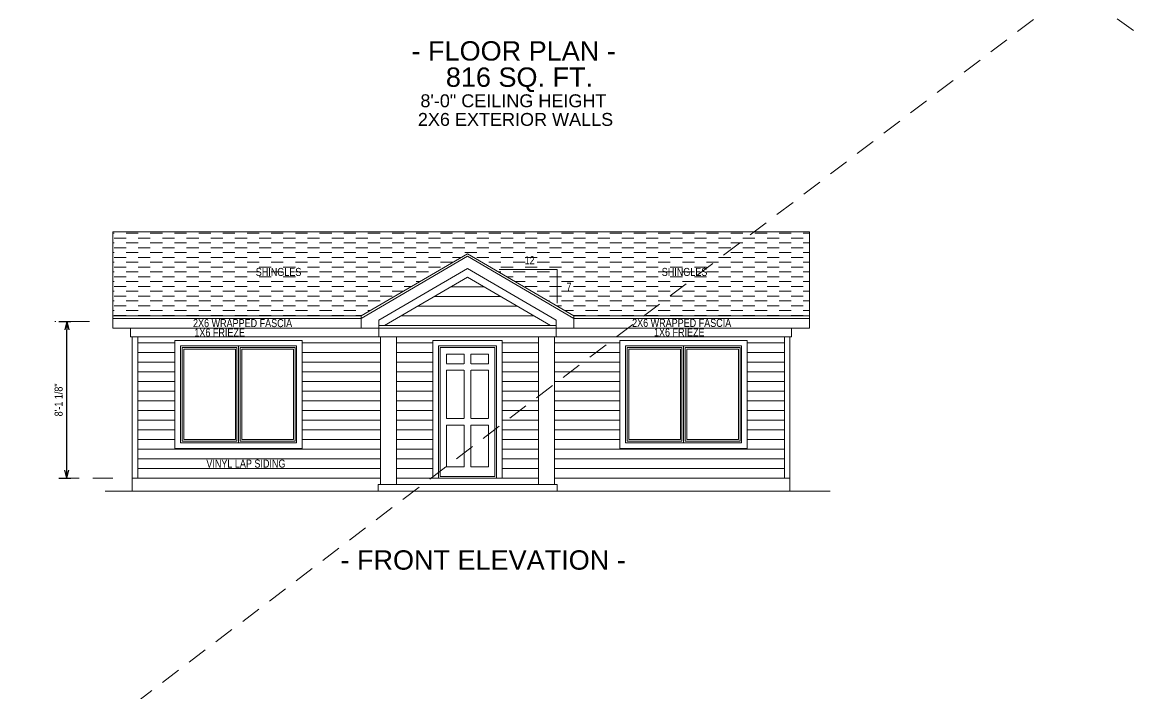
# Model space of a CAD drawing. Header units: inches. Extents: x -4443104 to -4439086, y 793046 to 798506.
# Drawn here: x -4440976 to -4440285, y 797242 to 797658 of the extents above; entities that cross this region are included whole.
import ezdxf

# ---------------------------------------------------------------- set-up
doc = ezdxf.new("R2010")
doc.units = ezdxf.units.IN
doc.header["$MEASUREMENT"] = 0
doc.linetypes.add('DGN Style 2', pattern=[20.825219, 12.495132, -8.330088])
doc.layers.get('Defpoints').update_dxf_attribs({"lineweight": 0})
doc.layers.add('(4)FND_DIM', color=4, linetype='Continuous', lineweight=0)
doc.layers.add('Level 3', color=7, linetype='Continuous', lineweight=0)
doc.styles.add('Style-Arial', font='arial.ttf')
doc.styles.add('Style-STANDARD', font='STANDARD.shx')
doc.dimstyles.get("Standard").update_dxf_attribs({"dimtxt": 5, "dimasz": 4, "dimexe": 4, "dimexo": 4, "dimgap": 2.5, "dimtad": 1, "dimdec": 4, "dimzin": 11, "dimdsep": 46, "dimlunit": 4, "dimtxsty": 'Style-STANDARD', "dimblk": 'tick_1.0', "dimcen": 0.09, "dimazin": 3, "dimtfac": 1, "dimtdec": 4, "dimtofl": 0, "dimtmove": 1, "dimatfit": 1, "dimldrblk": 'tick_1.0', "dimfxl": 1, "dimfrac": 2, "dimtolj": 1, "dimtzin": 11, "dimarcsym": 0})

# ---------------------------------------------------------------- blocks, each defined once
blk = doc.blocks.new('TerminatorOpen_0.5-1')
at = {"color": 0, "linetype": 'ByBlock', "lineweight": -2}
for q in [(-1, 0.25), (-1, 0), (-1, -0.25)]:
    blk.add_line((0, 0), q, dxfattribs=at)
blk = doc.blocks.new('*D50')
at = {"layer": 'Defpoints', "color": 0, "linetype": 'Continuous', "lineweight": 13, "transparency": 16777216}
for p in [(-4440955.66, 797472.38), (-4440948.17, 797472.38), (-4440955.66, 797375.25)]:
    blk.add_point(p, dxfattribs=at)
at = {"layer": 'Level 3', "color": 0, "linetype": 'Continuous', "lineweight": -2, "transparency": 16777216}
for p, q in [((-4440953.16, 797472.38), (-4440945.67, 797472.38)), ((-4440948.17, 797380.25), (-4440948.17, 797467.38)), ((-4440953.16, 797375.25), (-4440945.67, 797375.25))]:
    blk.add_line(p, q, dxfattribs=at)
at = {"layer": 'Level 3', "color": 0, "linetype": 'Continuous', "lineweight": -2, "transparency": 16777216, "xscale": 5, "yscale": 5, "zscale": 5}
for p, rotation in [((-4440948.17, 797472.38), 90), ((-4440948.17, 797375.25), 270)]:
    blk.add_blockref('TerminatorOpen_0.5-1', p, dxfattribs=dict(at, rotation=rotation))
at = {"layer": 'Level 3', "color": 0, "linetype": 'Continuous', "lineweight": 0, "transparency": 16777216, "insert": (-4440953.26, 797423.82), "char_height": 5, "attachment_point": 5, "rotation": 90, "style": 'Style-Arial'}
blk.add_mtext('\\A1;\\H1x;\\W0.8;8\'-1 1/8"', dxfattribs=at)
blk = doc.blocks.new('tick_1.0')
at = {"layer": '(4)FND_DIM', "color": 4, "linetype": 'Continuous', "lineweight": 0}
blk.add_line((0.5, -0.5), (-0.5, 0.5), dxfattribs=at)
at = {"layer": 'Level 3', "color": 4, "linetype": 'Continuous', "lineweight": 0}
blk.add_line((0, 0), (-1, 0), dxfattribs=at)
blk = doc.blocks.new('30ENDR')
at = {"layer": 'Level 3', "color": 3, "linetype": 'Continuous', "lineweight": 13}
for p, q in [((0, 0), (0, -82)), ((0, 0), (36, 0)), ((36, 0), (36, -82)), ((5, -5), (16, -5)), ((5, -11), (5, -5)), ((16, -5), (16, -11.09)), ((20, -5), (31, -5)), ((20, -5), (20, -11.09)), ((31, -5), (31, -10.9)), ((5, -11), (15.78, -11)), ((31, -11), (20.25, -11)), ((5, -15), (15.78, -15)), ((5, -44.76), (5, -15)), ((16, -15), (16, -44.95)), ((20, -15), (20, -44.95)), ((31, -15), (20.25, -15)), ((31, -15), (31, -44.95)), ((5, -45), (15.78, -45)), ((31, -45), (20.25, -45)), ((5, -49), (15.98, -49)), ((5, -75), (5, -49)), ((16, -49), (16, -75)), ((20, -49), (20, -75)), ((31, -49), (20.05, -49)), ((31, -49), (31, -75)), ((16, -75), (5, -75)), ((31, -75), (20, -75)), ((0, -82), (36, -82))]:
    blk.add_line(p, q, dxfattribs=at)
at = {"layer": 'Level 3', "color": 3, "linetype": 'Continuous', "lineweight": 13, "extrusion": (0, 0, -1), "flags": 128}
blk.add_lwpolyline([(-1, -1), (-35, -1), (-35, -81), (-1, -81), (-1, -1)], close=True, dxfattribs=at)
blk = doc.blocks.new('30DR')
at = {"layer": 'Level 3', "color": 3, "linetype": 'Continuous', "lineweight": 13}
blk.add_blockref('30ENDR', (-18, 0), dxfattribs=at)
blk = doc.blocks.new('712')
at = {"layer": 'Level 3', "color": 120, "linetype": 'Continuous', "lineweight": 13, "flags": 128}
blk.add_lwpolyline([(0, 0), (36, 0), (36, -21)], dxfattribs=at)
at = {"layer": 'Level 3', "color": 120, "linetype": 'Continuous', "lineweight": 13, "style": 'Style-Arial', "width": 0.8}
for s, p in [('12', (15.73, 3.23)), ('7', (41.7, -13.29))]:
    blk.add_text(s, height=5, dxfattribs=at).set_placement(p)

msp = doc.modelspace()

# ---------------------------------------------------------------- linework, layer by layer
at = {"layer": 'Level 3', "color": 120, "linetype": 'DGN Style 2', "lineweight": 13}
for p, q in [((-4441484.0068, 798505.9651), (-4439086.4167, 796797.85)), ((-4439288.1557, 798467.1443), (-4441266.7495, 796960.8973))]:
    msp.add_line(p, q, dxfattribs=at)
at = {"layer": 'Level 3', "color": 120, "linetype": 'Continuous', "lineweight": 13}
for p, q in [((-4440919.656, 797468.3801), (-4440919.656, 797528.0436)), ((-4440487.656, 797528.0436), (-4440919.656, 797528.0436)), ((-4440487.656, 797468.3801), (-4440487.656, 797528.0436)), ((-4440765.656, 797475.8801), (-4440699.656, 797514.3702)), ((-4440633.656, 797475.8801), (-4440699.656, 797514.3702)), ((-4440754.656, 797473.2951), (-4440699.656, 797505.3702)), ((-4440644.656, 797473.2951), (-4440699.656, 797505.3702)), ((-4440751.0808, 797469.8801), (-4440699.656, 797499.8702)), ((-4440648.2312, 797469.8801), (-4440699.656, 797499.8702)), ((-4440919.656, 797475.8801), (-4440765.656, 797475.8801)), ((-4440765.656, 797468.3801), (-4440765.656, 797475.8801)), ((-4440633.656, 797468.3801), (-4440633.656, 797475.8801)), ((-4440633.656, 797475.8801), (-4440487.656, 797475.8801)), ((-4440765.656, 797468.3801), (-4440919.656, 797468.3801)), ((-4440908.656, 797462.8801), (-4440908.656, 797468.3801)), ((-4440644.656, 797468.3801), (-4440765.656, 797468.3801)), ((-4440754.656, 797462.8801), (-4440754.656, 797473.2951)), ((-4440644.656, 797462.8801), (-4440644.656, 797473.2951)), ((-4440644.656, 797468.3801), (-4440633.656, 797468.3801)), ((-4440487.656, 797468.3801), (-4440633.656, 797468.3801)), ((-4440498.656, 797462.8801), (-4440498.656, 797468.3801)), ((-4440498.656, 797468.3801), (-4440487.656, 797468.3801)), ((-4440754.656, 797462.8801), (-4440908.656, 797462.8801)), ((-4440907.656, 797462.8801), (-4440907.656, 797367.2535)), ((-4440904.156, 797462.8801), (-4440904.156, 797375.2535)), ((-4440881.156, 797460.7535), (-4440802.156, 797460.7535)), ((-4440655.656, 797462.8801), (-4440754.656, 797462.8801)), ((-4440753.656, 797462.8801), (-4440753.656, 797371.2535)), ((-4440743.656, 797462.8801), (-4440743.656, 797371.2535)), ((-4440655.656, 797462.8801), (-4440655.656, 797371.2535)), ((-4440645.656, 797462.8801), (-4440655.656, 797462.8801)), ((-4440645.656, 797462.8801), (-4440645.656, 797371.2535)), ((-4440645.656, 797462.8801), (-4440644.656, 797462.8801)), ((-4440498.656, 797462.8801), (-4440644.656, 797462.8801)), ((-4440605.156, 797460.7535), (-4440526.156, 797460.7535)), ((-4440503.156, 797462.8801), (-4440503.156, 797375.2535)), ((-4440499.656, 797462.8801), (-4440499.656, 797367.2535)), ((-4440499.656, 797462.8801), (-4440498.656, 797462.8801)), ((-4440907.656, 797375.2535), (-4440753.656, 797375.2535)), ((-4440755.156, 797371.2535), (-4440644.156, 797371.2535)), ((-4440755.156, 797371.2535), (-4440755.156, 797367.2535)), ((-4440743.656, 797375.2535), (-4440655.656, 797375.2535)), ((-4440645.656, 797375.2535), (-4440499.656, 797375.2535)), ((-4440644.156, 797371.2535), (-4440644.156, 797367.2535)), ((-4440924.3647, 797367.2535), (-4440474.7849, 797367.2535))]:
    msp.add_line(p, q, dxfattribs=at)
at = {"layer": 'Level 3', "color": 251, "linetype": 'Continuous', "lineweight": 0}
for p, q in [((-4440919.656, 797527.1821), (-4440918.9125, 797527.1821)), ((-4440918.9125, 797524.1821), (-4440911.4125, 797524.1821)), ((-4440911.4125, 797527.1821), (-4440903.9125, 797527.1821)), ((-4440903.9125, 797524.1821), (-4440896.4125, 797524.1821)), ((-4440896.4125, 797527.1821), (-4440888.9125, 797527.1821)), ((-4440888.9125, 797524.1821), (-4440881.4125, 797524.1821)), ((-4440881.4125, 797527.1821), (-4440873.9125, 797527.1821)), ((-4440873.9125, 797524.1821), (-4440866.4125, 797524.1821)), ((-4440866.4125, 797527.1821), (-4440858.9125, 797527.1821)), ((-4440858.9125, 797524.1821), (-4440851.4125, 797524.1821)), ((-4440851.4125, 797527.1821), (-4440843.9125, 797527.1821)), ((-4440843.9125, 797524.1821), (-4440836.4125, 797524.1821)), ((-4440836.4125, 797527.1821), (-4440828.9125, 797527.1821)), ((-4440828.9125, 797524.1821), (-4440821.4125, 797524.1821)), ((-4440821.4125, 797527.1821), (-4440813.9125, 797527.1821)), ((-4440813.9125, 797524.1821), (-4440806.4125, 797524.1821)), ((-4440806.4125, 797527.1821), (-4440798.9125, 797527.1821)), ((-4440798.9125, 797524.1821), (-4440791.4125, 797524.1821)), ((-4440791.4125, 797527.1821), (-4440783.9125, 797527.1821)), ((-4440783.9125, 797524.1821), (-4440776.4125, 797524.1821)), ((-4440776.4125, 797527.1821), (-4440768.9125, 797527.1821)), ((-4440768.9125, 797524.1821), (-4440761.4125, 797524.1821)), ((-4440761.4125, 797527.1821), (-4440753.9125, 797527.1821)), ((-4440753.9125, 797524.1821), (-4440746.4125, 797524.1821)), ((-4440746.4125, 797527.1821), (-4440738.9125, 797527.1821)), ((-4440738.9125, 797524.1821), (-4440731.4125, 797524.1821)), ((-4440731.4125, 797527.1821), (-4440723.9125, 797527.1821)), ((-4440723.9125, 797524.1821), (-4440716.4125, 797524.1821)), ((-4440716.4125, 797527.1821), (-4440708.9125, 797527.1821)), ((-4440708.9125, 797524.1821), (-4440701.4125, 797524.1821)), ((-4440701.4125, 797527.1821), (-4440693.9125, 797527.1821)), ((-4440693.9125, 797524.1821), (-4440686.4125, 797524.1821)), ((-4440686.4125, 797527.1821), (-4440678.9125, 797527.1821)), ((-4440678.9125, 797524.1821), (-4440671.4125, 797524.1821)), ((-4440671.4125, 797527.1821), (-4440663.9125, 797527.1821)), ((-4440663.9125, 797524.1821), (-4440656.4125, 797524.1821)), ((-4440656.4125, 797527.1821), (-4440648.9125, 797527.1821)), ((-4440648.9125, 797524.1821), (-4440641.4125, 797524.1821)), ((-4440641.4125, 797527.1821), (-4440633.9125, 797527.1821)), ((-4440633.9125, 797524.1821), (-4440626.4125, 797524.1821)), ((-4440626.4125, 797527.1821), (-4440618.9125, 797527.1821)), ((-4440618.9125, 797524.1821), (-4440611.4125, 797524.1821)), ((-4440611.4125, 797527.1821), (-4440603.9125, 797527.1821)), ((-4440603.9125, 797524.1821), (-4440596.4125, 797524.1821)), ((-4440596.4125, 797527.1821), (-4440588.9125, 797527.1821)), ((-4440588.9125, 797524.1821), (-4440581.4125, 797524.1821)), ((-4440581.4125, 797527.1821), (-4440573.9125, 797527.1821)), ((-4440573.9125, 797524.1821), (-4440566.4125, 797524.1821)), ((-4440566.4125, 797527.1821), (-4440558.9125, 797527.1821)), ((-4440558.9125, 797524.1821), (-4440551.4125, 797524.1821)), ((-4440551.4125, 797527.1821), (-4440543.9125, 797527.1821)), ((-4440543.9125, 797524.1821), (-4440536.4125, 797524.1821)), ((-4440536.4125, 797527.1821), (-4440528.9125, 797527.1821)), ((-4440528.9125, 797524.1821), (-4440521.4125, 797524.1821)), ((-4440521.4125, 797527.1821), (-4440513.9125, 797527.1821)), ((-4440513.9125, 797524.1821), (-4440506.4125, 797524.1821)), ((-4440506.4125, 797527.1821), (-4440498.9125, 797527.1821)), ((-4440498.9125, 797524.1821), (-4440491.4125, 797524.1821)), ((-4440491.4125, 797527.1821), (-4440487.656, 797527.1821)), ((-4440919.656, 797521.1821), (-4440918.9125, 797521.1821)), ((-4440918.9125, 797518.1821), (-4440911.4125, 797518.1821)), ((-4440911.4125, 797521.1821), (-4440903.9125, 797521.1821)), ((-4440903.9125, 797518.1821), (-4440896.4125, 797518.1821)), ((-4440896.4125, 797521.1821), (-4440888.9125, 797521.1821)), ((-4440888.9125, 797518.1821), (-4440881.4125, 797518.1821)), ((-4440881.4125, 797521.1821), (-4440873.9125, 797521.1821)), ((-4440873.9125, 797518.1821), (-4440866.4125, 797518.1821)), ((-4440866.4125, 797521.1821), (-4440858.9125, 797521.1821)), ((-4440858.9125, 797518.1821), (-4440851.4125, 797518.1821)), ((-4440851.4125, 797521.1821), (-4440843.9125, 797521.1821)), ((-4440843.9125, 797518.1821), (-4440836.4125, 797518.1821)), ((-4440836.4125, 797521.1821), (-4440828.9125, 797521.1821)), ((-4440828.9125, 797518.1821), (-4440821.4125, 797518.1821)), ((-4440821.4125, 797521.1821), (-4440813.9125, 797521.1821)), ((-4440813.9125, 797518.1821), (-4440806.4125, 797518.1821)), ((-4440806.4125, 797521.1821), (-4440798.9125, 797521.1821)), ((-4440798.9125, 797518.1821), (-4440791.4125, 797518.1821)), ((-4440791.4125, 797521.1821), (-4440783.9125, 797521.1821)), ((-4440783.9125, 797518.1821), (-4440776.4125, 797518.1821)), ((-4440776.4125, 797521.1821), (-4440768.9125, 797521.1821)), ((-4440768.9125, 797518.1821), (-4440761.4125, 797518.1821)), ((-4440761.4125, 797521.1821), (-4440753.9125, 797521.1821)), ((-4440753.9125, 797518.1821), (-4440746.4125, 797518.1821)), ((-4440746.4125, 797521.1821), (-4440738.9125, 797521.1821)), ((-4440738.9125, 797518.1821), (-4440731.4125, 797518.1821)), ((-4440731.4125, 797521.1821), (-4440723.9125, 797521.1821)), ((-4440723.9125, 797518.1821), (-4440716.4125, 797518.1821)), ((-4440716.4125, 797521.1821), (-4440708.9125, 797521.1821)), ((-4440708.9125, 797518.1821), (-4440701.4125, 797518.1821)), ((-4440701.4125, 797521.1821), (-4440693.9125, 797521.1821)), ((-4440693.9125, 797518.1821), (-4440686.4125, 797518.1821)), ((-4440686.4125, 797521.1821), (-4440678.9125, 797521.1821)), ((-4440678.9125, 797518.1821), (-4440671.4125, 797518.1821)), ((-4440671.4125, 797521.1821), (-4440663.9125, 797521.1821)), ((-4440663.9125, 797518.1821), (-4440656.4125, 797518.1821)), ((-4440656.4125, 797521.1821), (-4440648.9125, 797521.1821)), ((-4440648.9125, 797518.1821), (-4440641.4125, 797518.1821)), ((-4440641.4125, 797521.1821), (-4440633.9125, 797521.1821)), ((-4440633.9125, 797518.1821), (-4440626.4125, 797518.1821)), ((-4440626.4125, 797521.1821), (-4440618.9125, 797521.1821)), ((-4440618.9125, 797518.1821), (-4440611.4125, 797518.1821)), ((-4440611.4125, 797521.1821), (-4440603.9125, 797521.1821)), ((-4440603.9125, 797518.1821), (-4440596.4125, 797518.1821)), ((-4440596.4125, 797521.1821), (-4440588.9125, 797521.1821)), ((-4440588.9125, 797518.1821), (-4440581.4125, 797518.1821)), ((-4440581.4125, 797521.1821), (-4440573.9125, 797521.1821)), ((-4440573.9125, 797518.1821), (-4440566.4125, 797518.1821)), ((-4440566.4125, 797521.1821), (-4440558.9125, 797521.1821)), ((-4440558.9125, 797518.1821), (-4440551.4125, 797518.1821)), ((-4440551.4125, 797521.1821), (-4440543.9125, 797521.1821)), ((-4440543.9125, 797518.1821), (-4440536.4125, 797518.1821)), ((-4440536.4125, 797521.1821), (-4440528.9125, 797521.1821)), ((-4440528.9125, 797518.1821), (-4440521.4125, 797518.1821)), ((-4440521.4125, 797521.1821), (-4440513.9125, 797521.1821)), ((-4440513.9125, 797518.1821), (-4440506.4125, 797518.1821)), ((-4440506.4125, 797521.1821), (-4440498.9125, 797521.1821)), ((-4440498.9125, 797518.1821), (-4440491.4125, 797518.1821)), ((-4440491.4125, 797521.1821), (-4440487.656, 797521.1821)), ((-4440919.656, 797515.1821), (-4440918.9125, 797515.1821)), ((-4440919.656, 797509.1821), (-4440918.9125, 797509.1821)), ((-4440918.9125, 797512.1821), (-4440911.4125, 797512.1821)), ((-4440911.4125, 797515.1821), (-4440903.9125, 797515.1821)), ((-4440911.4125, 797509.1821), (-4440903.9125, 797509.1821)), ((-4440903.9125, 797512.1821), (-4440896.4125, 797512.1821)), ((-4440896.4125, 797515.1821), (-4440888.9125, 797515.1821)), ((-4440896.4125, 797509.1821), (-4440888.9125, 797509.1821)), ((-4440888.9125, 797512.1821), (-4440881.4125, 797512.1821)), ((-4440881.4125, 797515.1821), (-4440873.9125, 797515.1821)), ((-4440881.4125, 797509.1821), (-4440873.9125, 797509.1821)), ((-4440873.9125, 797512.1821), (-4440866.4125, 797512.1821)), ((-4440866.4125, 797515.1821), (-4440858.9125, 797515.1821)), ((-4440866.4125, 797509.1821), (-4440858.9125, 797509.1821)), ((-4440858.9125, 797512.1821), (-4440851.4125, 797512.1821)), ((-4440851.4125, 797515.1821), (-4440843.9125, 797515.1821)), ((-4440851.4125, 797509.1821), (-4440843.9125, 797509.1821)), ((-4440843.9125, 797512.1821), (-4440836.4125, 797512.1821)), ((-4440836.4125, 797515.1821), (-4440828.9125, 797515.1821)), ((-4440836.4125, 797509.1821), (-4440828.9125, 797509.1821)), ((-4440828.9125, 797512.1821), (-4440821.4125, 797512.1821)), ((-4440821.4125, 797515.1821), (-4440813.9125, 797515.1821)), ((-4440821.4125, 797509.1821), (-4440813.9125, 797509.1821)), ((-4440813.9125, 797512.1821), (-4440806.4125, 797512.1821)), ((-4440806.4125, 797515.1821), (-4440798.9125, 797515.1821)), ((-4440806.4125, 797509.1821), (-4440798.9125, 797509.1821)), ((-4440798.9125, 797512.1821), (-4440791.4125, 797512.1821)), ((-4440791.4125, 797515.1821), (-4440783.9125, 797515.1821)), ((-4440791.4125, 797509.1821), (-4440783.9125, 797509.1821)), ((-4440783.9125, 797512.1821), (-4440776.4125, 797512.1821)), ((-4440776.4125, 797515.1821), (-4440768.9125, 797515.1821)), ((-4440776.4125, 797509.1821), (-4440768.9125, 797509.1821)), ((-4440768.9125, 797512.1821), (-4440761.4125, 797512.1821)), ((-4440761.4125, 797515.1821), (-4440753.9125, 797515.1821)), ((-4440761.4125, 797509.1821), (-4440753.9125, 797509.1821)), ((-4440753.9125, 797512.1821), (-4440746.4125, 797512.1821)), ((-4440746.4125, 797515.1821), (-4440738.9125, 797515.1821)), ((-4440746.4125, 797509.1821), (-4440738.9125, 797509.1821)), ((-4440738.9125, 797512.1821), (-4440731.4125, 797512.1821)), ((-4440731.4125, 797515.1821), (-4440723.9125, 797515.1821)), ((-4440731.4125, 797509.1821), (-4440723.9125, 797509.1821)), ((-4440723.9125, 797512.1821), (-4440716.4125, 797512.1821)), ((-4440716.4125, 797515.1821), (-4440708.9125, 797515.1821)), ((-4440716.4125, 797509.1821), (-4440708.9125, 797509.1821)), ((-4440708.9125, 797512.1821), (-4440703.408, 797512.1821)), ((-4440701.4125, 797515.1821), (-4440693.9125, 797515.1821)), ((-4440693.9125, 797512.1821), (-4440686.4125, 797512.1821)), ((-4440686.4125, 797515.1821), (-4440678.9125, 797515.1821)), ((-4440686.4125, 797509.1821), (-4440678.9125, 797509.1821)), ((-4440678.9125, 797512.1821), (-4440671.4125, 797512.1821)), ((-4440671.4125, 797515.1821), (-4440663.9125, 797515.1821)), ((-4440671.4125, 797509.1821), (-4440663.9125, 797509.1821)), ((-4440663.9125, 797512.1821), (-4440656.4125, 797512.1821)), ((-4440656.4125, 797515.1821), (-4440648.9125, 797515.1821)), ((-4440656.4125, 797509.1821), (-4440648.9125, 797509.1821)), ((-4440648.9125, 797512.1821), (-4440641.4125, 797512.1821)), ((-4440641.4125, 797515.1821), (-4440633.9125, 797515.1821)), ((-4440641.4125, 797509.1821), (-4440633.9125, 797509.1821)), ((-4440633.9125, 797512.1821), (-4440626.4125, 797512.1821)), ((-4440626.4125, 797515.1821), (-4440618.9125, 797515.1821)), ((-4440626.4125, 797509.1821), (-4440618.9125, 797509.1821)), ((-4440618.9125, 797512.1821), (-4440611.4125, 797512.1821)), ((-4440611.4125, 797515.1821), (-4440603.9125, 797515.1821)), ((-4440611.4125, 797509.1821), (-4440603.9125, 797509.1821)), ((-4440603.9125, 797512.1821), (-4440596.4125, 797512.1821)), ((-4440596.4125, 797515.1821), (-4440588.9125, 797515.1821)), ((-4440596.4125, 797509.1821), (-4440588.9125, 797509.1821)), ((-4440588.9125, 797512.1821), (-4440581.4125, 797512.1821)), ((-4440581.4125, 797515.1821), (-4440573.9125, 797515.1821)), ((-4440581.4125, 797509.1821), (-4440573.9125, 797509.1821)), ((-4440573.9125, 797512.1821), (-4440566.4125, 797512.1821)), ((-4440566.4125, 797515.1821), (-4440558.9125, 797515.1821)), ((-4440566.4125, 797509.1821), (-4440558.9125, 797509.1821)), ((-4440558.9125, 797512.1821), (-4440551.4125, 797512.1821)), ((-4440551.4125, 797515.1821), (-4440543.9125, 797515.1821)), ((-4440551.4125, 797509.1821), (-4440543.9125, 797509.1821)), ((-4440543.9125, 797512.1821), (-4440536.4125, 797512.1821)), ((-4440536.4125, 797515.1821), (-4440528.9125, 797515.1821)), ((-4440536.4125, 797509.1821), (-4440528.9125, 797509.1821)), ((-4440528.9125, 797512.1821), (-4440521.4125, 797512.1821)), ((-4440521.4125, 797515.1821), (-4440513.9125, 797515.1821)), ((-4440521.4125, 797509.1821), (-4440513.9125, 797509.1821)), ((-4440513.9125, 797512.1821), (-4440506.4125, 797512.1821)), ((-4440506.4125, 797515.1821), (-4440498.9125, 797515.1821)), ((-4440506.4125, 797509.1821), (-4440498.9125, 797509.1821)), ((-4440498.9125, 797512.1821), (-4440491.4125, 797512.1821)), ((-4440491.4125, 797515.1821), (-4440487.656, 797515.1821)), ((-4440491.4125, 797509.1821), (-4440487.656, 797509.1821)), ((-4440919.656, 797503.1821), (-4440918.9125, 797503.1821)), ((-4440918.9125, 797506.1821), (-4440911.4125, 797506.1821)), ((-4440911.4125, 797503.1821), (-4440903.9125, 797503.1821)), ((-4440903.9125, 797506.1821), (-4440896.4125, 797506.1821)), ((-4440896.4125, 797503.1821), (-4440888.9125, 797503.1821)), ((-4440888.9125, 797506.1821), (-4440881.4125, 797506.1821)), ((-4440881.4125, 797503.1821), (-4440873.9125, 797503.1821)), ((-4440873.9125, 797506.1821), (-4440866.4125, 797506.1821)), ((-4440866.4125, 797503.1821), (-4440858.9125, 797503.1821)), ((-4440858.9125, 797506.1821), (-4440851.4125, 797506.1821)), ((-4440851.4125, 797503.1821), (-4440843.9125, 797503.1821)), ((-4440843.9125, 797506.1821), (-4440836.4125, 797506.1821)), ((-4440836.4125, 797503.1821), (-4440828.9125, 797503.1821)), ((-4440828.9125, 797506.1821), (-4440821.4125, 797506.1821)), ((-4440821.4125, 797503.1821), (-4440813.9125, 797503.1821)), ((-4440813.9125, 797506.1821), (-4440806.4125, 797506.1821)), ((-4440806.4125, 797503.1821), (-4440798.9125, 797503.1821)), ((-4440798.9125, 797506.1821), (-4440791.4125, 797506.1821)), ((-4440791.4125, 797503.1821), (-4440783.9125, 797503.1821)), ((-4440783.9125, 797506.1821), (-4440776.4125, 797506.1821)), ((-4440776.4125, 797503.1821), (-4440768.9125, 797503.1821)), ((-4440768.9125, 797506.1821), (-4440761.4125, 797506.1821)), ((-4440761.4125, 797503.1821), (-4440753.9125, 797503.1821)), ((-4440753.9125, 797506.1821), (-4440746.4125, 797506.1821)), ((-4440746.4125, 797503.1821), (-4440738.9125, 797503.1821)), ((-4440738.9125, 797506.1821), (-4440731.4125, 797506.1821)), ((-4440731.4125, 797503.1821), (-4440723.9125, 797503.1821)), ((-4440723.9125, 797506.1821), (-4440716.4125, 797506.1821)), ((-4440680.4715, 797503.1821), (-4440678.9125, 797503.1821)), ((-4440678.9125, 797506.1821), (-4440671.4125, 797506.1821)), ((-4440671.4125, 797503.1821), (-4440663.9125, 797503.1821)), ((-4440663.9125, 797506.1821), (-4440656.4125, 797506.1821)), ((-4440656.4125, 797503.1821), (-4440648.9125, 797503.1821)), ((-4440648.9125, 797506.1821), (-4440641.4125, 797506.1821)), ((-4440641.4125, 797503.1821), (-4440633.9125, 797503.1821)), ((-4440633.9125, 797506.1821), (-4440626.4125, 797506.1821)), ((-4440626.4125, 797503.1821), (-4440618.9125, 797503.1821)), ((-4440618.9125, 797506.1821), (-4440611.4125, 797506.1821)), ((-4440611.4125, 797503.1821), (-4440603.9125, 797503.1821)), ((-4440603.9125, 797506.1821), (-4440596.4125, 797506.1821)), ((-4440596.4125, 797503.1821), (-4440588.9125, 797503.1821)), ((-4440588.9125, 797506.1821), (-4440581.4125, 797506.1821)), ((-4440581.4125, 797503.1821), (-4440573.9125, 797503.1821)), ((-4440573.9125, 797506.1821), (-4440566.4125, 797506.1821)), ((-4440566.4125, 797503.1821), (-4440558.9125, 797503.1821)), ((-4440558.9125, 797506.1821), (-4440551.4125, 797506.1821)), ((-4440551.4125, 797503.1821), (-4440543.9125, 797503.1821)), ((-4440543.9125, 797506.1821), (-4440536.4125, 797506.1821)), ((-4440536.4125, 797503.1821), (-4440528.9125, 797503.1821)), ((-4440528.9125, 797506.1821), (-4440521.4125, 797506.1821)), ((-4440521.4125, 797503.1821), (-4440513.9125, 797503.1821)), ((-4440513.9125, 797506.1821), (-4440506.4125, 797506.1821)), ((-4440506.4125, 797503.1821), (-4440498.9125, 797503.1821)), ((-4440498.9125, 797506.1821), (-4440491.4125, 797506.1821)), ((-4440491.4125, 797503.1821), (-4440487.656, 797503.1821)), ((-4440919.656, 797497.1821), (-4440918.9125, 797497.1821)), ((-4440918.9125, 797500.1821), (-4440911.4125, 797500.1821)), ((-4440911.4125, 797497.1821), (-4440903.9125, 797497.1821)), ((-4440903.9125, 797500.1821), (-4440896.4125, 797500.1821)), ((-4440896.4125, 797497.1821), (-4440888.9125, 797497.1821)), ((-4440888.9125, 797500.1821), (-4440881.4125, 797500.1821)), ((-4440881.4125, 797497.1821), (-4440873.9125, 797497.1821)), ((-4440873.9125, 797500.1821), (-4440866.4125, 797500.1821)), ((-4440866.4125, 797497.1821), (-4440858.9125, 797497.1821)), ((-4440858.9125, 797500.1821), (-4440851.4125, 797500.1821)), ((-4440851.4125, 797497.1821), (-4440843.9125, 797497.1821)), ((-4440843.9125, 797500.1821), (-4440836.4125, 797500.1821)), ((-4440836.4125, 797497.1821), (-4440828.9125, 797497.1821)), ((-4440828.9125, 797500.1821), (-4440821.4125, 797500.1821)), ((-4440821.4125, 797497.1821), (-4440813.9125, 797497.1821)), ((-4440813.9125, 797500.1821), (-4440806.4125, 797500.1821)), ((-4440806.4125, 797497.1821), (-4440798.9125, 797497.1821)), ((-4440798.9125, 797500.1821), (-4440791.4125, 797500.1821)), ((-4440791.4125, 797497.1821), (-4440783.9125, 797497.1821)), ((-4440783.9125, 797500.1821), (-4440776.4125, 797500.1821)), ((-4440776.4125, 797497.1821), (-4440768.9125, 797497.1821)), ((-4440768.9125, 797500.1821), (-4440761.4125, 797500.1821)), ((-4440761.4125, 797497.1821), (-4440753.9125, 797497.1821)), ((-4440753.9125, 797500.1821), (-4440746.4125, 797500.1821)), ((-4440746.4125, 797497.1821), (-4440738.9125, 797497.1821)), ((-4440738.9125, 797500.1821), (-4440731.4125, 797500.1821)), ((-4440731.4125, 797497.1821), (-4440729.1289, 797497.1821)), ((-4440675.3273, 797500.1821), (-4440671.4125, 797500.1821)), ((-4440670.1831, 797497.1821), (-4440663.9125, 797497.1821)), ((-4440663.9125, 797500.1821), (-4440656.4125, 797500.1821)), ((-4440656.4125, 797497.1821), (-4440648.9125, 797497.1821)), ((-4440648.9125, 797500.1821), (-4440641.4125, 797500.1821)), ((-4440641.4125, 797497.1821), (-4440633.9125, 797497.1821)), ((-4440633.9125, 797500.1821), (-4440626.4125, 797500.1821)), ((-4440626.4125, 797497.1821), (-4440618.9125, 797497.1821)), ((-4440618.9125, 797500.1821), (-4440611.4125, 797500.1821)), ((-4440611.4125, 797497.1821), (-4440603.9125, 797497.1821)), ((-4440603.9125, 797500.1821), (-4440596.4125, 797500.1821)), ((-4440596.4125, 797497.1821), (-4440588.9125, 797497.1821)), ((-4440588.9125, 797500.1821), (-4440581.4125, 797500.1821)), ((-4440581.4125, 797497.1821), (-4440573.9125, 797497.1821)), ((-4440573.9125, 797500.1821), (-4440566.4125, 797500.1821)), ((-4440566.4125, 797497.1821), (-4440558.9125, 797497.1821)), ((-4440558.9125, 797500.1821), (-4440551.4125, 797500.1821)), ((-4440551.4125, 797497.1821), (-4440543.9125, 797497.1821)), ((-4440543.9125, 797500.1821), (-4440536.4125, 797500.1821)), ((-4440536.4125, 797497.1821), (-4440528.9125, 797497.1821)), ((-4440528.9125, 797500.1821), (-4440521.4125, 797500.1821)), ((-4440521.4125, 797497.1821), (-4440513.9125, 797497.1821)), ((-4440513.9125, 797500.1821), (-4440506.4125, 797500.1821)), ((-4440506.4125, 797497.1821), (-4440498.9125, 797497.1821)), ((-4440498.9125, 797500.1821), (-4440491.4125, 797500.1821)), ((-4440491.4125, 797497.1821), (-4440487.656, 797497.1821)), ((-4440919.656, 797491.1821), (-4440918.9125, 797491.1821)), ((-4440918.9125, 797494.1821), (-4440911.4125, 797494.1821)), ((-4440918.9125, 797488.1821), (-4440911.4125, 797488.1821)), ((-4440911.4125, 797491.1821), (-4440903.9125, 797491.1821)), ((-4440903.9125, 797494.1821), (-4440896.4125, 797494.1821)), ((-4440903.9125, 797488.1821), (-4440896.4125, 797488.1821)), ((-4440896.4125, 797491.1821), (-4440888.9125, 797491.1821)), ((-4440888.9125, 797494.1821), (-4440881.4125, 797494.1821)), ((-4440888.9125, 797488.1821), (-4440881.4125, 797488.1821)), ((-4440881.4125, 797491.1821), (-4440873.9125, 797491.1821)), ((-4440873.9125, 797494.1821), (-4440866.4125, 797494.1821)), ((-4440873.9125, 797488.1821), (-4440866.4125, 797488.1821)), ((-4440866.4125, 797491.1821), (-4440858.9125, 797491.1821)), ((-4440858.9125, 797494.1821), (-4440851.4125, 797494.1821)), ((-4440858.9125, 797488.1821), (-4440851.4125, 797488.1821)), ((-4440851.4125, 797491.1821), (-4440843.9125, 797491.1821)), ((-4440843.9125, 797494.1821), (-4440836.4125, 797494.1821)), ((-4440843.9125, 797488.1821), (-4440836.4125, 797488.1821)), ((-4440836.4125, 797491.1821), (-4440828.9125, 797491.1821)), ((-4440828.9125, 797494.1821), (-4440821.4125, 797494.1821)), ((-4440828.9125, 797488.1821), (-4440821.4125, 797488.1821)), ((-4440821.4125, 797491.1821), (-4440813.9125, 797491.1821)), ((-4440813.9125, 797494.1821), (-4440806.4125, 797494.1821)), ((-4440813.9125, 797488.1821), (-4440806.4125, 797488.1821)), ((-4440806.4125, 797491.1821), (-4440798.9125, 797491.1821)), ((-4440798.9125, 797494.1821), (-4440791.4125, 797494.1821)), ((-4440798.9125, 797488.1821), (-4440791.4125, 797488.1821)), ((-4440791.4125, 797491.1821), (-4440783.9125, 797491.1821)), ((-4440783.9125, 797494.1821), (-4440776.4125, 797494.1821)), ((-4440783.9125, 797488.1821), (-4440776.4125, 797488.1821)), ((-4440776.4125, 797491.1821), (-4440768.9125, 797491.1821)), ((-4440768.9125, 797494.1821), (-4440761.4125, 797494.1821)), ((-4440768.9125, 797488.1821), (-4440761.4125, 797488.1821)), ((-4440761.4125, 797491.1821), (-4440753.9125, 797491.1821)), ((-4440753.9125, 797494.1821), (-4440746.4125, 797494.1821)), ((-4440753.9125, 797488.1821), (-4440746.4125, 797488.1821)), ((-4440746.4125, 797491.1821), (-4440739.4173, 797491.1821)), ((-4440738.9125, 797494.1821), (-4440734.2731, 797494.1821)), ((-4440663.9125, 797494.1821), (-4440656.4125, 797494.1821)), ((-4440656.4125, 797491.1821), (-4440648.9125, 797491.1821)), ((-4440648.9125, 797494.1821), (-4440641.4125, 797494.1821)), ((-4440648.9125, 797488.1821), (-4440641.4125, 797488.1821)), ((-4440641.4125, 797491.1821), (-4440633.9125, 797491.1821)), ((-4440633.9125, 797494.1821), (-4440626.4125, 797494.1821)), ((-4440633.9125, 797488.1821), (-4440626.4125, 797488.1821)), ((-4440626.4125, 797491.1821), (-4440618.9125, 797491.1821)), ((-4440618.9125, 797494.1821), (-4440611.4125, 797494.1821)), ((-4440618.9125, 797488.1821), (-4440611.4125, 797488.1821)), ((-4440611.4125, 797491.1821), (-4440603.9125, 797491.1821)), ((-4440603.9125, 797494.1821), (-4440596.4125, 797494.1821)), ((-4440603.9125, 797488.1821), (-4440596.4125, 797488.1821)), ((-4440596.4125, 797491.1821), (-4440588.9125, 797491.1821)), ((-4440588.9125, 797494.1821), (-4440581.4125, 797494.1821)), ((-4440588.9125, 797488.1821), (-4440581.4125, 797488.1821)), ((-4440581.4125, 797491.1821), (-4440573.9125, 797491.1821)), ((-4440573.9125, 797494.1821), (-4440566.4125, 797494.1821)), ((-4440573.9125, 797488.1821), (-4440566.4125, 797488.1821)), ((-4440566.4125, 797491.1821), (-4440558.9125, 797491.1821)), ((-4440558.9125, 797494.1821), (-4440551.4125, 797494.1821)), ((-4440558.9125, 797488.1821), (-4440551.4125, 797488.1821)), ((-4440551.4125, 797491.1821), (-4440543.9125, 797491.1821)), ((-4440543.9125, 797494.1821), (-4440536.4125, 797494.1821)), ((-4440543.9125, 797488.1821), (-4440536.4125, 797488.1821)), ((-4440536.4125, 797491.1821), (-4440528.9125, 797491.1821)), ((-4440528.9125, 797494.1821), (-4440521.4125, 797494.1821)), ((-4440528.9125, 797488.1821), (-4440521.4125, 797488.1821)), ((-4440521.4125, 797491.1821), (-4440513.9125, 797491.1821)), ((-4440513.9125, 797494.1821), (-4440506.4125, 797494.1821)), ((-4440513.9125, 797488.1821), (-4440506.4125, 797488.1821)), ((-4440506.4125, 797491.1821), (-4440498.9125, 797491.1821)), ((-4440498.9125, 797494.1821), (-4440491.4125, 797494.1821)), ((-4440498.9125, 797488.1821), (-4440491.4125, 797488.1821)), ((-4440491.4125, 797491.1821), (-4440487.656, 797491.1821)), ((-4440919.656, 797485.1821), (-4440918.9125, 797485.1821)), ((-4440918.9125, 797482.1821), (-4440911.4125, 797482.1821)), ((-4440911.4125, 797485.1821), (-4440903.9125, 797485.1821)), ((-4440903.9125, 797482.1821), (-4440896.4125, 797482.1821)), ((-4440896.4125, 797485.1821), (-4440888.9125, 797485.1821)), ((-4440888.9125, 797482.1821), (-4440881.4125, 797482.1821)), ((-4440881.4125, 797485.1821), (-4440873.9125, 797485.1821)), ((-4440873.9125, 797482.1821), (-4440866.4125, 797482.1821)), ((-4440866.4125, 797485.1821), (-4440858.9125, 797485.1821)), ((-4440858.9125, 797482.1821), (-4440851.4125, 797482.1821)), ((-4440851.4125, 797485.1821), (-4440843.9125, 797485.1821)), ((-4440843.9125, 797482.1821), (-4440836.4125, 797482.1821)), ((-4440836.4125, 797485.1821), (-4440828.9125, 797485.1821)), ((-4440828.9125, 797482.1821), (-4440821.4125, 797482.1821)), ((-4440821.4125, 797485.1821), (-4440813.9125, 797485.1821)), ((-4440813.9125, 797482.1821), (-4440806.4125, 797482.1821)), ((-4440806.4125, 797485.1821), (-4440798.9125, 797485.1821)), ((-4440798.9125, 797482.1821), (-4440791.4125, 797482.1821)), ((-4440791.4125, 797485.1821), (-4440783.9125, 797485.1821)), ((-4440783.9125, 797482.1821), (-4440776.4125, 797482.1821)), ((-4440776.4125, 797485.1821), (-4440768.9125, 797485.1821)), ((-4440768.9125, 797482.1821), (-4440761.4125, 797482.1821)), ((-4440761.4125, 797485.1821), (-4440753.9125, 797485.1821)), ((-4440649.6064, 797485.1821), (-4440648.9125, 797485.1821)), ((-4440644.4622, 797482.1821), (-4440641.4125, 797482.1821)), ((-4440641.4125, 797485.1821), (-4440633.9125, 797485.1821)), ((-4440633.9125, 797482.1821), (-4440626.4125, 797482.1821)), ((-4440626.4125, 797485.1821), (-4440618.9125, 797485.1821)), ((-4440618.9125, 797482.1821), (-4440611.4125, 797482.1821)), ((-4440611.4125, 797485.1821), (-4440603.9125, 797485.1821)), ((-4440603.9125, 797482.1821), (-4440596.4125, 797482.1821)), ((-4440596.4125, 797485.1821), (-4440588.9125, 797485.1821)), ((-4440588.9125, 797482.1821), (-4440581.4125, 797482.1821)), ((-4440581.4125, 797485.1821), (-4440573.9125, 797485.1821)), ((-4440573.9125, 797482.1821), (-4440566.4125, 797482.1821)), ((-4440566.4125, 797485.1821), (-4440558.9125, 797485.1821)), ((-4440558.9125, 797482.1821), (-4440551.4125, 797482.1821)), ((-4440551.4125, 797485.1821), (-4440543.9125, 797485.1821)), ((-4440543.9125, 797482.1821), (-4440536.4125, 797482.1821)), ((-4440536.4125, 797485.1821), (-4440528.9125, 797485.1821)), ((-4440528.9125, 797482.1821), (-4440521.4125, 797482.1821)), ((-4440521.4125, 797485.1821), (-4440513.9125, 797485.1821)), ((-4440513.9125, 797482.1821), (-4440506.4125, 797482.1821)), ((-4440506.4125, 797485.1821), (-4440498.9125, 797485.1821)), ((-4440498.9125, 797482.1821), (-4440491.4125, 797482.1821)), ((-4440491.4125, 797485.1821), (-4440487.656, 797485.1821)), ((-4440919.656, 797479.1821), (-4440918.9125, 797479.1821)), ((-4440918.9125, 797476.1821), (-4440911.4125, 797476.1821)), ((-4440911.4125, 797479.1821), (-4440903.9125, 797479.1821)), ((-4440903.9125, 797476.1821), (-4440896.4125, 797476.1821)), ((-4440896.4125, 797479.1821), (-4440888.9125, 797479.1821)), ((-4440888.9125, 797476.1821), (-4440881.4125, 797476.1821)), ((-4440881.4125, 797479.1821), (-4440873.9125, 797479.1821)), ((-4440873.9125, 797476.1821), (-4440866.4125, 797476.1821)), ((-4440866.4125, 797479.1821), (-4440858.9125, 797479.1821)), ((-4440858.9125, 797476.1821), (-4440851.4125, 797476.1821)), ((-4440851.4125, 797479.1821), (-4440843.9125, 797479.1821)), ((-4440843.9125, 797476.1821), (-4440836.4125, 797476.1821)), ((-4440836.4125, 797479.1821), (-4440828.9125, 797479.1821)), ((-4440828.9125, 797476.1821), (-4440821.4125, 797476.1821)), ((-4440821.4125, 797479.1821), (-4440813.9125, 797479.1821)), ((-4440813.9125, 797476.1821), (-4440806.4125, 797476.1821)), ((-4440806.4125, 797479.1821), (-4440798.9125, 797479.1821)), ((-4440798.9125, 797476.1821), (-4440791.4125, 797476.1821)), ((-4440791.4125, 797479.1821), (-4440783.9125, 797479.1821)), ((-4440783.9125, 797476.1821), (-4440776.4125, 797476.1821)), ((-4440776.4125, 797479.1821), (-4440768.9125, 797479.1821)), ((-4440768.9125, 797476.1821), (-4440765.1382, 797476.1821)), ((-4440761.4125, 797479.1821), (-4440759.994, 797479.1821)), ((-4440639.318, 797479.1821), (-4440633.9125, 797479.1821)), ((-4440633.9125, 797476.1821), (-4440626.4125, 797476.1821)), ((-4440626.4125, 797479.1821), (-4440618.9125, 797479.1821)), ((-4440618.9125, 797476.1821), (-4440611.4125, 797476.1821)), ((-4440611.4125, 797479.1821), (-4440603.9125, 797479.1821)), ((-4440603.9125, 797476.1821), (-4440596.4125, 797476.1821)), ((-4440596.4125, 797479.1821), (-4440588.9125, 797479.1821)), ((-4440588.9125, 797476.1821), (-4440581.4125, 797476.1821)), ((-4440581.4125, 797479.1821), (-4440573.9125, 797479.1821)), ((-4440573.9125, 797476.1821), (-4440566.4125, 797476.1821)), ((-4440566.4125, 797479.1821), (-4440558.9125, 797479.1821)), ((-4440558.9125, 797476.1821), (-4440551.4125, 797476.1821)), ((-4440551.4125, 797479.1821), (-4440543.9125, 797479.1821)), ((-4440543.9125, 797476.1821), (-4440536.4125, 797476.1821)), ((-4440536.4125, 797479.1821), (-4440528.9125, 797479.1821)), ((-4440528.9125, 797476.1821), (-4440521.4125, 797476.1821)), ((-4440521.4125, 797479.1821), (-4440513.9125, 797479.1821)), ((-4440513.9125, 797476.1821), (-4440506.4125, 797476.1821)), ((-4440506.4125, 797479.1821), (-4440498.9125, 797479.1821)), ((-4440498.9125, 797476.1821), (-4440491.4125, 797476.1821)), ((-4440491.4125, 797479.1821), (-4440487.656, 797479.1821))]:
    msp.add_line(p, q, dxfattribs=at)
at = {"layer": 'Level 3', "color": 120, "linetype": 'Continuous', "lineweight": 0}
for p, q in [((-4440765.656, 797474.3801), (-4440699.656, 797512.8702)), ((-4440633.656, 797474.3801), (-4440699.656, 797512.8702)), ((-4440919.656, 797474.3801), (-4440765.656, 797474.3801)), ((-4440633.656, 797474.3801), (-4440487.656, 797474.3801)), ((-4440754.656, 797469.8801), (-4440644.656, 797469.8801))]:
    msp.add_line(p, q, dxfattribs=at)
at = {"layer": 'Level 3', "color": 30, "linetype": 'Continuous', "lineweight": 0}
for p, q in [((-4440720.2157, 797487.8801), (-4440679.0963, 797487.8801)), ((-4440709.9273, 797493.8801), (-4440689.3847, 797493.8801)), ((-4440730.5041, 797481.8801), (-4440668.8079, 797481.8801)), ((-4440740.7924, 797475.8801), (-4440658.5196, 797475.8801)), ((-4440904.156, 797459.2535), (-4440881.156, 797459.2535)), ((-4440904.156, 797453.2535), (-4440881.156, 797453.2535)), ((-4440802.156, 797459.2535), (-4440753.656, 797459.2535)), ((-4440802.156, 797453.2535), (-4440753.656, 797453.2535)), ((-4440743.656, 797459.2535), (-4440721.156, 797459.2535)), ((-4440743.656, 797453.2535), (-4440721.156, 797453.2535)), ((-4440678.156, 797459.2535), (-4440655.656, 797459.2535)), ((-4440678.156, 797453.2535), (-4440655.656, 797453.2535)), ((-4440645.656, 797459.2535), (-4440605.156, 797459.2535)), ((-4440645.656, 797453.2535), (-4440605.156, 797453.2535)), ((-4440526.156, 797459.2535), (-4440503.156, 797459.2535)), ((-4440526.156, 797453.2535), (-4440503.156, 797453.2535)), ((-4440904.156, 797447.2535), (-4440881.156, 797447.2535)), ((-4440802.156, 797447.2535), (-4440753.656, 797447.2535)), ((-4440743.656, 797447.2535), (-4440721.156, 797447.2535)), ((-4440678.156, 797447.2535), (-4440655.656, 797447.2535)), ((-4440645.656, 797447.2535), (-4440605.156, 797447.2535)), ((-4440526.156, 797447.2535), (-4440503.156, 797447.2535)), ((-4440904.156, 797441.2535), (-4440881.156, 797441.2535)), ((-4440802.156, 797441.2535), (-4440753.656, 797441.2535)), ((-4440743.656, 797441.2535), (-4440721.156, 797441.2535)), ((-4440678.156, 797441.2535), (-4440655.656, 797441.2535)), ((-4440645.656, 797441.2535), (-4440605.156, 797441.2535)), ((-4440526.156, 797441.2535), (-4440503.156, 797441.2535)), ((-4440904.156, 797435.2535), (-4440881.156, 797435.2535)), ((-4440802.156, 797435.2535), (-4440753.656, 797435.2535)), ((-4440743.656, 797435.2535), (-4440721.156, 797435.2535)), ((-4440678.156, 797435.2535), (-4440655.656, 797435.2535)), ((-4440645.656, 797435.2535), (-4440605.156, 797435.2535)), ((-4440526.156, 797435.2535), (-4440503.156, 797435.2535)), ((-4440904.156, 797429.2535), (-4440881.156, 797429.2535)), ((-4440802.156, 797429.2535), (-4440753.656, 797429.2535)), ((-4440743.656, 797429.2535), (-4440721.156, 797429.2535)), ((-4440678.156, 797429.2535), (-4440655.656, 797429.2535)), ((-4440645.656, 797429.2535), (-4440605.156, 797429.2535)), ((-4440526.156, 797429.2535), (-4440503.156, 797429.2535)), ((-4440904.156, 797423.2535), (-4440881.156, 797423.2535)), ((-4440802.156, 797423.2535), (-4440753.656, 797423.2535)), ((-4440743.656, 797423.2535), (-4440721.156, 797423.2535)), ((-4440678.156, 797423.2535), (-4440655.656, 797423.2535)), ((-4440645.656, 797423.2535), (-4440605.156, 797423.2535)), ((-4440526.156, 797423.2535), (-4440503.156, 797423.2535)), ((-4440904.156, 797417.2535), (-4440881.156, 797417.2535)), ((-4440802.156, 797417.2535), (-4440753.656, 797417.2535)), ((-4440743.656, 797417.2535), (-4440721.156, 797417.2535)), ((-4440678.156, 797417.2535), (-4440655.656, 797417.2535)), ((-4440645.656, 797417.2535), (-4440605.156, 797417.2535)), ((-4440526.156, 797417.2535), (-4440503.156, 797417.2535)), ((-4440904.156, 797411.2535), (-4440881.156, 797411.2535)), ((-4440904.156, 797405.2535), (-4440881.156, 797405.2535)), ((-4440802.156, 797411.2535), (-4440753.656, 797411.2535)), ((-4440802.156, 797405.2535), (-4440753.656, 797405.2535)), ((-4440743.656, 797411.2535), (-4440721.156, 797411.2535)), ((-4440743.656, 797405.2535), (-4440721.156, 797405.2535)), ((-4440678.156, 797411.2535), (-4440655.656, 797411.2535)), ((-4440678.156, 797405.2535), (-4440655.656, 797405.2535)), ((-4440645.656, 797411.2535), (-4440605.156, 797411.2535)), ((-4440645.656, 797405.2535), (-4440605.156, 797405.2535)), ((-4440526.156, 797411.2535), (-4440503.156, 797411.2535)), ((-4440526.156, 797405.2535), (-4440503.156, 797405.2535)), ((-4440904.156, 797399.2535), (-4440881.156, 797399.2535)), ((-4440802.156, 797399.2535), (-4440753.656, 797399.2535)), ((-4440743.656, 797399.2535), (-4440721.156, 797399.2535)), ((-4440678.156, 797399.2535), (-4440655.656, 797399.2535)), ((-4440645.656, 797399.2535), (-4440605.156, 797399.2535)), ((-4440526.156, 797399.2535), (-4440503.156, 797399.2535)), ((-4440904.156, 797393.2535), (-4440881.7776, 797393.2535)), ((-4440881.7776, 797393.2535), (-4440753.656, 797393.2535)), ((-4440743.656, 797393.2535), (-4440721.156, 797393.2535)), ((-4440678.156, 797393.2535), (-4440655.656, 797393.2535)), ((-4440645.656, 797393.2535), (-4440525.5344, 797393.2535)), ((-4440525.5344, 797393.2535), (-4440503.156, 797393.2535)), ((-4440904.156, 797387.2535), (-4440889.2371, 797387.2535)), ((-4440889.2371, 797387.2535), (-4440753.656, 797387.2535)), ((-4440743.656, 797387.2535), (-4440721.156, 797387.2535)), ((-4440678.156, 797387.2535), (-4440655.656, 797387.2535)), ((-4440645.656, 797387.2535), (-4440518.0749, 797387.2535)), ((-4440518.0749, 797387.2535), (-4440503.156, 797387.2535)), ((-4440904.156, 797381.2535), (-4440896.6965, 797381.2535)), ((-4440896.6965, 797381.2535), (-4440753.656, 797381.2535)), ((-4440743.656, 797381.2535), (-4440721.156, 797381.2535)), ((-4440678.156, 797381.2535), (-4440655.656, 797381.2535)), ((-4440645.656, 797381.2535), (-4440510.6155, 797381.2535)), ((-4440510.6155, 797381.2535), (-4440503.156, 797381.2535))]:
    msp.add_line(p, q, dxfattribs=at)
at = {"layer": 'Level 3', "color": 120, "linetype": 'DGN Style 2', "lineweight": 0}
for p, q in [((-4440934.2243, 797472.3785), (-4440955.656, 797472.3785)), ((-4440919.656, 797375.2535), (-4440955.656, 797375.2535))]:
    msp.add_line(p, q, dxfattribs=at)
at = {"layer": 'Level 3', "color": 120, "linetype": 'Continuous', "lineweight": 13, "flags": 128}
for points in [[(-4440802.156, 797460.7535), (-4440802.156, 797393.7535), (-4440881.156, 797393.7535), (-4440881.156, 797460.7535)], [(-4440526.156, 797460.7535), (-4440526.156, 797393.7535), (-4440605.156, 797393.7535), (-4440605.156, 797460.7535)]]:
    msp.add_lwpolyline(points, dxfattribs=at)
msp.add_lwpolyline([(-4440721.156, 797375.2535), (-4440678.156, 797375.2535), (-4440678.156, 797460.7535), (-4440721.156, 797460.7535), (-4440721.156, 797375.2535)], close=True, dxfattribs=at)
at = {"layer": 'Level 3', "color": 2, "linetype": 'Continuous', "lineweight": 13, "flags": 128}
for points in [[(-4440877.656, 797397.2535), (-4440841.656, 797397.2535), (-4440841.656, 797457.2535), (-4440877.656, 797457.2535), (-4440877.656, 797397.2535)], [(-4440876.656, 797456.2535), (-4440842.656, 797456.2535), (-4440842.656, 797398.2535), (-4440876.656, 797398.2535), (-4440876.656, 797456.2535)], [(-4440875.656, 797455.2535), (-4440843.656, 797455.2535), (-4440843.656, 797399.2535), (-4440875.656, 797399.2535), (-4440875.656, 797455.2535)], [(-4440841.656, 797397.2535), (-4440805.656, 797397.2535), (-4440805.656, 797457.2535), (-4440841.656, 797457.2535), (-4440841.656, 797397.2535)], [(-4440840.656, 797456.2535), (-4440806.656, 797456.2535), (-4440806.656, 797398.2535), (-4440840.656, 797398.2535), (-4440840.656, 797456.2535)], [(-4440839.656, 797455.2535), (-4440807.656, 797455.2535), (-4440807.656, 797399.2535), (-4440839.656, 797399.2535), (-4440839.656, 797455.2535)], [(-4440601.656, 797397.2535), (-4440565.656, 797397.2535), (-4440565.656, 797457.2535), (-4440601.656, 797457.2535), (-4440601.656, 797397.2535)], [(-4440600.656, 797456.2535), (-4440566.656, 797456.2535), (-4440566.656, 797398.2535), (-4440600.656, 797398.2535), (-4440600.656, 797456.2535)], [(-4440599.656, 797455.2535), (-4440567.656, 797455.2535), (-4440567.656, 797399.2535), (-4440599.656, 797399.2535), (-4440599.656, 797455.2535)], [(-4440565.656, 797397.2535), (-4440529.656, 797397.2535), (-4440529.656, 797457.2535), (-4440565.656, 797457.2535), (-4440565.656, 797397.2535)], [(-4440564.656, 797456.2535), (-4440530.656, 797456.2535), (-4440530.656, 797398.2535), (-4440564.656, 797398.2535), (-4440564.656, 797456.2535)], [(-4440563.656, 797455.2535), (-4440531.656, 797455.2535), (-4440531.656, 797399.2535), (-4440563.656, 797399.2535), (-4440563.656, 797455.2535)]]:
    msp.add_lwpolyline(points, close=True, dxfattribs=at)

# ---------------------------------------------------------------- block references
at = {"layer": 'Level 3', "color": 120, "linetype": 'Continuous', "lineweight": 13}
msp.add_blockref('712', (-4440679.9838, 797504.7235), dxfattribs=at)
at = {"layer": 'Level 3', "color": 3, "linetype": 'Continuous', "lineweight": 13, "extrusion": (0, 0, -1)}
msp.add_blockref('30DR', (4440699.656, 797457.2535), dxfattribs=at)

# ---------------------------------------------------------------- texts
at = {"layer": 'Level 3', "color": 120, "linetype": 'Continuous', "lineweight": 13, "style": 'Style-Arial'}
for s, height, p in [('- FLOOR PLAN -', 12, (-4440734.3794, 797634.2884)), ('816 SQ. FT.', 12, (-4440713.0986, 797618.0006)), ('8\'-0" CEILING HEIGHT', 8, (-4440728.9008, 797605.3421)), ('2X6 EXTERIOR WALLS', 8, (-4440730.4541, 797593.7863)), ('- FRONT ELEVATION -', 12, (-4440778.4704, 797318.5368))]:
    msp.add_text(s, height=height, dxfattribs=at).set_placement(p)
at = {"layer": 'Level 3', "color": 120, "linetype": 'Continuous', "lineweight": 13, "style": 'Style-Arial', "width": 0.8}
for s, p in [('SHINGLES', (-4440830.9912, 797500.6982)), ('SHINGLES', (-4440579.1901, 797500.6982)), ('2X6 WRAPPED FASCIA', (-4440869.9077, 797468.96)), ('2X6 WRAPPED FASCIA', (-4440597.574, 797469.0801)), ('1X6 FRIEZE', (-4440869.0769, 797463.0829)), ('1X6 FRIEZE', (-4440584.0072, 797463.2254)), ('VINYL LAP SIDING', (-4440861.6421, 797381.8202))]:
    msp.add_text(s, height=5, dxfattribs=at).set_placement(p)

# ---------------------------------------------------------------- dimensions: what is measured, and where the dimension line sits
at = {"layer": 'Level 3', "color": 120, "linetype": 'Continuous', "lineweight": 0}
dim = msp.add_linear_dim(base=(-4440948.1714, 797472.3785), p1=(-4440955.656, 797375.2535), p2=(-4440955.656, 797472.3785), angle=90, text='\\H1x;\\W0.8;<>', dimstyle='Standard', override={"dimasz": 5, "dimexe": 2.5, "dimexo": 2.5, "dimdec": 3, "dimtxsty": 'Style-Arial', "dimblk": 'TerminatorOpen_0.5-1', "dimtdec": 3, "dimtmove": 0}, dxfattribs=at)
dim.commit()
dim.dimension.update_dxf_attribs({"geometry": '*D50', "text_midpoint": (-4440953.2567, 797423.816)})

doc.saveas('drawing.dxf')
